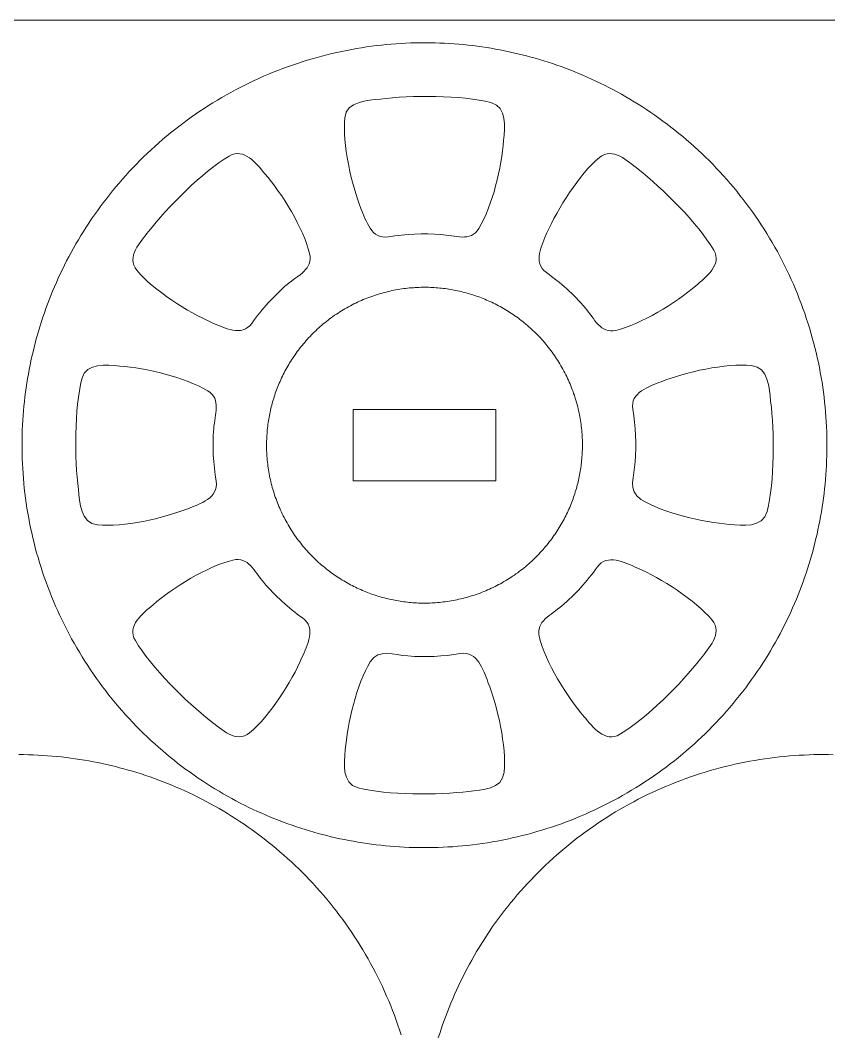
# Model space of a CAD drawing. Header units: inches. Extents: x -487 to 78, y 105 to 340.
# Drawn here: x -42.43 to -7.32, y 296.37 to 340.39 of the extents above; entities that cross this region are included whole.
import ezdxf

# ---------------------------------------------------------------- set-up
doc = ezdxf.new("R2010")
doc.units = ezdxf.units.IN
doc.header["$MEASUREMENT"] = 0
doc.layers.add('Capa 1', color=7, linetype='Continuous')
doc.layers.add('Capa 3', color=150, linetype='Continuous')

msp = doc.modelspace()

# ---------------------------------------------------------------- linework, layer by layer
at = {"layer": 'Capa 1', "color": 28, "lineweight": 9, "true_color": 0x11100b}
for points in [[(-20.634, 338.892), (-20.823, 338.938), (-21.014, 338.982), (-21.202, 339.024), (-21.396, 339.064), (-21.588, 339.102), (-21.784, 339.138), (-21.978, 339.172), (-22.175, 339.204), (-22.374, 339.234), (-22.574, 339.261), (-22.773, 339.287), (-22.975, 339.31), (-23.178, 339.331), (-23.383, 339.349), (-23.587, 339.366), (-23.792, 339.38), (-23.997, 339.391), (-24.205, 339.4), (-24.412, 339.407), (-24.623, 339.411), (-24.833, 339.413), (-25.044, 339.412), (-25.254, 339.409), (-25.464, 339.403), (-25.677, 339.395), (-25.89, 339.383), (-26.104, 339.37), (-26.317, 339.353), (-26.53, 339.334), (-26.745, 339.313), (-26.959, 339.288), (-27.174, 339.261), (-27.39, 339.231), (-27.606, 339.198), (-27.822, 339.163), (-28.035, 339.125), (-28.251, 339.083), (-28.467, 339.04), (-28.682, 338.993), (-28.898, 338.944), (-29.111, 338.891), (-29.327, 338.836), (-29.54, 338.778), (-29.756, 338.717), (-29.969, 338.654), (-30.182, 338.588), (-30.393, 338.518), (-30.606, 338.446), (-30.816, 338.371), (-31.026, 338.294), (-31.237, 338.213), (-31.444, 338.13), (-31.652, 338.044), (-31.86, 337.956), (-32.067, 337.864), (-32.272, 337.77), (-32.474, 337.673), (-32.676, 337.574), (-32.879, 337.472), (-33.081, 337.367), (-33.277, 337.259), (-33.477, 337.149), (-33.674, 337.037), (-33.868, 336.921), (-34.062, 336.804), (-34.253, 336.683), (-34.441, 336.561), (-34.63, 336.436), (-34.818, 336.308), (-35.001, 336.179), (-35.184, 336.047), (-35.367, 335.912), (-35.545, 335.776), (-35.723, 335.637), (-35.9, 335.496), (-36.072, 335.353), (-36.244, 335.208), (-36.414, 335.061), (-36.583, 334.911), (-36.747, 334.76), (-36.911, 334.607), (-37.072, 334.452), (-37.231, 334.296), (-37.386, 334.137), (-37.542, 333.977), (-37.692, 333.815), (-37.842, 333.652), (-37.99, 333.487), (-38.135, 333.32), (-38.277, 333.152), (-38.416, 332.983), (-38.556, 332.812), (-38.689, 332.64), (-38.823, 332.467), (-38.952, 332.292), (-39.08, 332.116), (-39.206, 331.939), (-39.329, 331.761), (-39.446, 331.582), (-39.564, 331.403), (-39.681, 331.222), (-39.793, 331.04), (-39.902, 330.858), (-40.009, 330.674), (-40.115, 330.49), (-40.216, 330.306), (-40.315, 330.12), (-40.413, 329.935), (-40.509, 329.748), (-40.599, 329.562), (-40.689, 329.374), (-40.777, 329.187), (-40.861, 328.999), (-40.943, 328.811), (-41.022, 328.622), (-41.099, 328.434), (-41.173, 328.245), (-41.244, 328.056), (-41.315, 327.867), (-41.38, 327.678), (-41.446, 327.489), (-41.506, 327.301), (-41.566, 327.112), (-41.623, 326.924), (-41.678, 326.735), (-41.733, 326.547), (-41.782, 326.359), (-41.831, 326.172), (-41.875, 325.984), (-41.921, 325.794), (-41.962, 325.604), (-42.003, 325.412), (-42.041, 325.218), (-42.077, 325.024), (-42.11, 324.828), (-42.143, 324.631), (-42.173, 324.433), (-42.2, 324.234), (-42.224, 324.033), (-42.249, 323.832), (-42.268, 323.629), (-42.287, 323.426), (-42.304, 323.221), (-42.317, 323.016), (-42.328, 322.809), (-42.339, 322.602), (-42.345, 322.394), (-42.35, 322.185), (-42.35, 321.975), (-42.35, 321.765), (-42.347, 321.554), (-42.342, 321.342), (-42.334, 321.13), (-42.323, 320.917), (-42.309, 320.704), (-42.293, 320.49), (-42.274, 320.276), (-42.252, 320.062), (-42.227, 319.847), (-42.2, 319.632), (-42.17, 319.417), (-42.137, 319.202), (-42.101, 318.987), (-42.063, 318.771), (-42.022, 318.556), (-41.979, 318.34), (-41.932, 318.125), (-41.883, 317.91), (-41.828, 317.695), (-41.774, 317.481), (-41.716, 317.266), (-41.656, 317.052), (-41.593, 316.839), (-41.525, 316.626), (-41.457, 316.414), (-41.386, 316.202), (-41.309, 315.991), (-41.233, 315.78), (-41.151, 315.571), (-41.069, 315.362), (-40.981, 315.154), (-40.894, 314.947), (-40.801, 314.741), (-40.708, 314.536), (-40.613, 314.332), (-40.512, 314.129), (-40.411, 313.928), (-40.304, 313.728), (-40.197, 313.528), (-40.088, 313.331), (-39.973, 313.135), (-39.859, 312.94), (-39.741, 312.747), (-39.621, 312.555), (-39.498, 312.365), (-39.375, 312.177), (-39.247, 311.99), (-39.118, 311.805), (-38.984, 311.622), (-38.851, 311.44), (-38.714, 311.261), (-38.575, 311.083), (-38.435, 310.908), (-38.291, 310.734), (-38.146, 310.562), (-37.998, 310.393), (-37.851, 310.225), (-37.698, 310.06), (-37.545, 309.897), (-37.392, 309.736), (-37.233, 309.577), (-37.075, 309.42), (-36.916, 309.266), (-36.752, 309.114), (-36.591, 308.965), (-36.425, 308.818), (-36.258, 308.673), (-36.091, 308.53), (-35.922, 308.391), (-35.75, 308.253), (-35.578, 308.118), (-35.406, 307.985), (-35.231, 307.855), (-35.053, 307.728), (-34.878, 307.602), (-34.701, 307.48), (-34.52, 307.36), (-34.34, 307.242), (-34.16, 307.127), (-33.98, 307.015), (-33.796, 306.905), (-33.613, 306.798), (-33.428, 306.693), (-33.245, 306.591), (-33.059, 306.491), (-32.873, 306.394), (-32.687, 306.299), (-32.499, 306.207), (-32.313, 306.118), (-32.125, 306.031), (-31.936, 305.947), (-31.748, 305.865), (-31.562, 305.786), (-31.371, 305.709), (-31.182, 305.635), (-30.993, 305.563), (-30.805, 305.493), (-30.616, 305.426), (-30.428, 305.362), (-30.24, 305.3), (-30.051, 305.24), (-29.863, 305.183), (-29.674, 305.128), (-29.486, 305.075), (-29.297, 305.025), (-29.111, 304.977), (-28.923, 304.931), (-28.732, 304.887), (-28.543, 304.845), (-28.349, 304.805), (-28.158, 304.767), (-27.961, 304.731), (-27.767, 304.697), (-27.571, 304.665), (-27.371, 304.635), (-27.172, 304.608), (-26.972, 304.582), (-26.77, 304.559), (-26.568, 304.538), (-26.363, 304.519), (-26.158, 304.503), (-25.953, 304.489), (-25.748, 304.478), (-25.541, 304.468), (-25.333, 304.462), (-25.123, 304.457), (-24.912, 304.456), (-24.702, 304.456), (-24.492, 304.46), (-24.281, 304.466), (-24.068, 304.474), (-23.855, 304.485), (-23.642, 304.499), (-23.429, 304.515), (-23.216, 304.534), (-23, 304.556), (-22.787, 304.581), (-22.571, 304.608), (-22.355, 304.638), (-22.139, 304.67), (-21.924, 304.706), (-21.711, 304.744), (-21.495, 304.785), (-21.279, 304.829), (-21.063, 304.876), (-20.847, 304.925), (-20.634, 304.978), (-20.418, 305.032), (-20.205, 305.091), (-19.99, 305.151), (-19.776, 305.215), (-19.563, 305.281), (-19.353, 305.35), (-19.14, 305.422), (-18.929, 305.497), (-18.719, 305.575), (-18.509, 305.655), (-18.301, 305.738), (-18.093, 305.824), (-17.886, 305.913), (-17.678, 306.005), (-17.473, 306.099), (-17.271, 306.195), (-17.069, 306.295), (-16.867, 306.397), (-16.665, 306.502), (-16.468, 306.61), (-16.269, 306.72), (-16.072, 306.832), (-15.878, 306.947), (-15.684, 307.065), (-15.493, 307.185), (-15.304, 307.308), (-15.116, 307.433), (-14.927, 307.56), (-14.744, 307.69), (-14.561, 307.822), (-14.378, 307.956), (-14.198, 308.093), (-14.02, 308.232), (-13.845, 308.373), (-13.673, 308.516), (-13.501, 308.661), (-13.332, 308.808), (-13.162, 308.957), (-12.998, 309.108), (-12.835, 309.261), (-12.673, 309.416), (-12.515, 309.573), (-12.359, 309.732), (-12.204, 309.892), (-12.053, 310.053), (-11.903, 310.217), (-11.755, 310.382), (-11.611, 310.548), (-11.469, 310.716), (-11.329, 310.886), (-11.19, 311.057), (-11.056, 311.229), (-10.922, 311.402), (-10.794, 311.577), (-10.665, 311.752), (-10.54, 311.929), (-10.417, 312.107), (-10.297, 312.286), (-10.179, 312.466), (-10.064, 312.647), (-9.952, 312.829), (-9.843, 313.011), (-9.737, 313.195), (-9.63, 313.378), (-9.529, 313.563), (-9.431, 313.748), (-9.332, 313.934), (-9.237, 314.12), (-9.146, 314.307), (-9.056, 314.494), (-8.969, 314.682), (-8.884, 314.87), (-8.802, 315.058), (-8.723, 315.246), (-8.646, 315.435), (-8.573, 315.624), (-8.502, 315.813), (-8.431, 316.002), (-8.365, 316.19), (-8.3, 316.379), (-8.239, 316.568), (-8.179, 316.757), (-8.122, 316.945), (-8.067, 317.133), (-8.013, 317.322), (-7.963, 317.509), (-7.914, 317.697), (-7.871, 317.885), (-7.824, 318.074), (-7.783, 318.265), (-7.742, 318.457), (-7.704, 318.65), (-7.668, 318.845), (-7.636, 319.041), (-7.603, 319.238), (-7.573, 319.436), (-7.546, 319.635), (-7.521, 319.836), (-7.496, 320.037), (-7.477, 320.24), (-7.458, 320.443), (-7.442, 320.648), (-7.428, 320.853), (-7.417, 321.06), (-7.406, 321.267), (-7.401, 321.475), (-7.395, 321.684), (-7.395, 321.894), (-7.395, 322.104), (-7.398, 322.315), (-7.404, 322.527), (-7.412, 322.739), (-7.423, 322.951), (-7.436, 323.165), (-7.453, 323.378), (-7.472, 323.592), (-7.494, 323.807), (-7.518, 324.021), (-7.546, 324.236), (-7.576, 324.451), (-7.608, 324.667), (-7.644, 324.882), (-7.682, 325.098), (-7.723, 325.313), (-7.767, 325.528), (-7.813, 325.744), (-7.863, 325.959), (-7.917, 326.174), (-7.972, 326.388), (-8.029, 326.603), (-8.089, 326.817), (-8.152, 327.03), (-8.22, 327.243), (-8.289, 327.455), (-8.36, 327.667), (-8.436, 327.878), (-8.513, 328.088), (-8.595, 328.298), (-8.677, 328.507), (-8.764, 328.715), (-8.851, 328.922), (-8.942, 329.128), (-9.037, 329.333), (-9.133, 329.537), (-9.234, 329.739), (-9.335, 329.941), (-9.442, 330.141), (-9.548, 330.34), (-9.657, 330.538), (-9.769, 330.734), (-9.887, 330.929), (-10.004, 331.122), (-10.124, 331.314), (-10.247, 331.504), (-10.37, 331.692), (-10.499, 331.879), (-10.627, 332.064), (-10.761, 332.247), (-10.895, 332.428), (-11.032, 332.608), (-11.171, 332.785), (-11.31, 332.961), (-11.455, 333.135), (-11.6, 333.306), (-11.747, 333.476), (-11.895, 333.644), (-12.048, 333.809), (-12.201, 333.972), (-12.354, 334.133), (-12.512, 334.292), (-12.671, 334.448), (-12.829, 334.602), (-12.993, 334.754), (-13.154, 334.904), (-13.321, 335.051), (-13.487, 335.196), (-13.654, 335.338), (-13.824, 335.478), (-13.996, 335.616), (-14.168, 335.751), (-14.34, 335.884), (-14.515, 336.014), (-14.692, 336.141), (-14.867, 336.266), (-15.045, 336.389), (-15.225, 336.509), (-15.405, 336.627), (-15.586, 336.742), (-15.766, 336.854), (-15.949, 336.964), (-16.132, 337.071), (-16.318, 337.176), (-16.501, 337.278), (-16.687, 337.378), (-16.872, 337.475), (-17.058, 337.569), (-17.247, 337.661), (-17.432, 337.751), (-17.621, 337.838), (-17.809, 337.922), (-17.995, 338.004), (-18.184, 338.083), (-18.372, 338.16), (-18.563, 338.234), (-18.752, 338.306), (-18.94, 338.375), (-19.129, 338.442), (-19.317, 338.507), (-19.506, 338.569), (-19.694, 338.629), (-19.883, 338.686), (-20.071, 338.741), (-20.26, 338.793), (-20.448, 338.844), (-20.634, 338.892)], [(-23.21, 328.588), (-23.137, 328.57), (-23.063, 328.55), (-22.989, 328.529), (-22.915, 328.508), (-22.841, 328.485), (-22.768, 328.462), (-22.694, 328.438), (-22.618, 328.412), (-22.544, 328.386), (-22.47, 328.359), (-22.396, 328.331), (-22.322, 328.301), (-22.249, 328.271), (-22.175, 328.24), (-22.101, 328.208), (-22.028, 328.175), (-21.954, 328.141), (-21.88, 328.106), (-21.806, 328.07), (-21.732, 328.032), (-21.661, 327.994), (-21.588, 327.955), (-21.517, 327.915), (-21.443, 327.874), (-21.372, 327.832), (-21.301, 327.789), (-21.227, 327.745), (-21.159, 327.7), (-21.088, 327.653), (-21.017, 327.607), (-20.946, 327.558), (-20.877, 327.509), (-20.809, 327.459), (-20.741, 327.408), (-20.672, 327.356), (-20.604, 327.303), (-20.539, 327.249), (-20.47, 327.194), (-20.405, 327.138), (-20.339, 327.081), (-20.274, 327.024), (-20.211, 326.965), (-20.148, 326.906), (-20.085, 326.845), (-20.022, 326.783), (-19.959, 326.721), (-19.899, 326.658), (-19.839, 326.594), (-19.779, 326.529), (-19.722, 326.464), (-19.664, 326.397), (-19.607, 326.329), (-19.552, 326.261), (-19.495, 326.193), (-19.44, 326.123), (-19.388, 326.052), (-19.334, 325.981), (-19.282, 325.909), (-19.233, 325.837), (-19.184, 325.763), (-19.134, 325.69), (-19.085, 325.615), (-19.039, 325.54), (-18.992, 325.464), (-18.946, 325.387), (-18.902, 325.31), (-18.858, 325.233), (-18.818, 325.155), (-18.776, 325.076), (-18.735, 324.997), (-18.697, 324.918), (-18.659, 324.838), (-18.621, 324.757), (-18.585, 324.676), (-18.55, 324.595), (-18.517, 324.514), (-18.484, 324.431), (-18.454, 324.349), (-18.421, 324.267), (-18.394, 324.184), (-18.364, 324.101), (-18.337, 324.017), (-18.312, 323.934), (-18.287, 323.85), (-18.263, 323.766), (-18.241, 323.682), (-18.219, 323.598), (-18.197, 323.514), (-18.178, 323.429), (-18.162, 323.345), (-18.143, 323.26), (-18.126, 323.176), (-18.113, 323.091), (-18.099, 323.007), (-18.085, 322.922), (-18.074, 322.838), (-18.063, 322.753), (-18.053, 322.669), (-18.044, 322.585), (-18.036, 322.501), (-18.031, 322.417), (-18.025, 322.333), (-18.022, 322.25), (-18.017, 322.167), (-18.014, 322.084), (-18.014, 322.001), (-18.014, 321.918), (-18.014, 321.836), (-18.017, 321.754), (-18.02, 321.673), (-18.022, 321.591), (-18.028, 321.51), (-18.033, 321.429), (-18.039, 321.349), (-18.047, 321.269), (-18.055, 321.19), (-18.063, 321.111), (-18.074, 321.032), (-18.085, 320.954), (-18.096, 320.876), (-18.11, 320.799), (-18.121, 320.722), (-18.137, 320.646), (-18.151, 320.57), (-18.167, 320.494), (-18.184, 320.42), (-18.2, 320.345), (-18.219, 320.272), (-18.238, 320.198), (-18.257, 320.124), (-18.276, 320.051), (-18.298, 319.977), (-18.323, 319.903), (-18.345, 319.829), (-18.369, 319.755), (-18.394, 319.68), (-18.421, 319.606), (-18.449, 319.532), (-18.476, 319.458), (-18.506, 319.384), (-18.536, 319.31), (-18.566, 319.236), (-18.599, 319.162), (-18.632, 319.088), (-18.667, 319.015), (-18.7, 318.941), (-18.738, 318.868), (-18.774, 318.795), (-18.812, 318.722), (-18.853, 318.649), (-18.891, 318.577), (-18.932, 318.505), (-18.976, 318.433), (-19.017, 318.361), (-19.063, 318.29), (-19.107, 318.219), (-19.153, 318.148), (-19.2, 318.078), (-19.249, 318.009), (-19.298, 317.939), (-19.347, 317.87), (-19.399, 317.802), (-19.451, 317.733), (-19.503, 317.666), (-19.558, 317.599), (-19.612, 317.532), (-19.67, 317.466), (-19.724, 317.401), (-19.785, 317.336), (-19.842, 317.272), (-19.902, 317.209), (-19.962, 317.146), (-20.022, 317.084), (-20.085, 317.022), (-20.148, 316.961), (-20.213, 316.901), (-20.279, 316.842), (-20.345, 316.784), (-20.41, 316.726), (-20.478, 316.669), (-20.547, 316.613), (-20.615, 316.557), (-20.683, 316.503), (-20.754, 316.449), (-20.825, 316.397), (-20.899, 316.345), (-20.97, 316.294), (-21.044, 316.244), (-21.118, 316.195), (-21.191, 316.147), (-21.268, 316.099), (-21.345, 316.054), (-21.421, 316.008), (-21.497, 315.964), (-21.574, 315.921), (-21.653, 315.879), (-21.73, 315.837), (-21.809, 315.797), (-21.891, 315.758), (-21.97, 315.72), (-22.049, 315.683), (-22.131, 315.648), (-22.213, 315.613), (-22.292, 315.579), (-22.374, 315.546), (-22.459, 315.515), (-22.541, 315.484), (-22.623, 315.455), (-22.705, 315.427), (-22.79, 315.4), (-22.874, 315.374), (-22.956, 315.348), (-23.041, 315.325), (-23.126, 315.302), (-23.21, 315.28), (-23.292, 315.26), (-23.377, 315.241), (-23.462, 315.222), (-23.546, 315.205), (-23.631, 315.189), (-23.716, 315.174), (-23.8, 315.16), (-23.885, 315.147), (-23.97, 315.135), (-24.055, 315.125), (-24.139, 315.115), (-24.221, 315.107), (-24.306, 315.099), (-24.39, 315.093), (-24.472, 315.087), (-24.557, 315.083), (-24.639, 315.08), (-24.724, 315.077), (-24.806, 315.076), (-24.888, 315.076), (-24.97, 315.076), (-25.052, 315.078), (-25.134, 315.081), (-25.216, 315.084), (-25.298, 315.089), (-25.377, 315.094), (-25.459, 315.101), (-25.538, 315.108), (-25.617, 315.116), (-25.696, 315.125), (-25.776, 315.135), (-25.852, 315.146), (-25.931, 315.158), (-26.008, 315.17), (-26.084, 315.184), (-26.161, 315.198), (-26.237, 315.213), (-26.314, 315.229), (-26.388, 315.245), (-26.461, 315.262), (-26.535, 315.28), (-26.609, 315.299), (-26.683, 315.319), (-26.756, 315.339), (-26.83, 315.361), (-26.904, 315.383), (-26.978, 315.407), (-27.051, 315.431), (-27.128, 315.457), (-27.202, 315.483), (-27.276, 315.51), (-27.349, 315.538), (-27.423, 315.567), (-27.497, 315.598), (-27.571, 315.629), (-27.644, 315.661), (-27.718, 315.694), (-27.792, 315.728), (-27.866, 315.763), (-27.939, 315.799), (-28.013, 315.836), (-28.084, 315.874), (-28.158, 315.913), (-28.229, 315.954), (-28.303, 315.995), (-28.374, 316.037), (-28.445, 316.08), (-28.516, 316.124), (-28.587, 316.169), (-28.658, 316.215), (-28.729, 316.262), (-28.8, 316.31), (-28.868, 316.36), (-28.937, 316.41), (-29.005, 316.461), (-29.073, 316.513), (-29.141, 316.566), (-29.207, 316.62), (-29.275, 316.675), (-29.341, 316.731), (-29.406, 316.787), (-29.472, 316.845), (-29.535, 316.904), (-29.598, 316.963), (-29.66, 317.024), (-29.723, 317.085), (-29.786, 317.148), (-29.846, 317.211), (-29.906, 317.275), (-29.964, 317.34), (-30.024, 317.405), (-30.081, 317.472), (-30.138, 317.539), (-30.193, 317.608), (-30.25, 317.676), (-30.305, 317.746), (-30.357, 317.816), (-30.412, 317.888), (-30.464, 317.96), (-30.513, 318.032), (-30.562, 318.106), (-30.611, 318.179), (-30.66, 318.254), (-30.707, 318.329), (-30.753, 318.405), (-30.8, 318.481), (-30.843, 318.558), (-30.887, 318.636), (-30.928, 318.714), (-30.969, 318.793), (-31.01, 318.872), (-31.048, 318.951), (-31.086, 319.031), (-31.125, 319.112), (-31.16, 319.193), (-31.193, 319.274), (-31.229, 319.355), (-31.261, 319.437), (-31.291, 319.52), (-31.321, 319.602), (-31.352, 319.685), (-31.382, 319.768), (-31.406, 319.852), (-31.433, 319.935), (-31.458, 320.019), (-31.482, 320.103), (-31.504, 320.187), (-31.526, 320.271), (-31.548, 320.355), (-31.567, 320.44), (-31.584, 320.524), (-31.603, 320.609), (-31.619, 320.693), (-31.633, 320.778), (-31.647, 320.862), (-31.66, 320.947), (-31.671, 321.031), (-31.682, 321.116), (-31.693, 321.2), (-31.701, 321.284), (-31.709, 321.368), (-31.715, 321.452), (-31.72, 321.535), (-31.723, 321.619), (-31.728, 321.702), (-31.728, 321.785), (-31.731, 321.868), (-31.731, 321.95), (-31.731, 322.033), (-31.728, 322.115), (-31.726, 322.196), (-31.723, 322.278), (-31.718, 322.359), (-31.712, 322.439), (-31.707, 322.519), (-31.698, 322.599), (-31.69, 322.679), (-31.682, 322.758), (-31.671, 322.837), (-31.66, 322.915), (-31.649, 322.993), (-31.636, 323.07), (-31.625, 323.147), (-31.608, 323.223), (-31.595, 323.299), (-31.578, 323.374), (-31.562, 323.449), (-31.545, 323.523), (-31.526, 323.597), (-31.507, 323.671), (-31.488, 323.744), (-31.469, 323.818), (-31.447, 323.892), (-31.422, 323.966), (-31.401, 324.04), (-31.376, 324.114), (-31.352, 324.188), (-31.324, 324.262), (-31.297, 324.336), (-31.269, 324.411), (-31.239, 324.485), (-31.209, 324.559), (-31.179, 324.633), (-31.147, 324.706), (-31.114, 324.78), (-31.078, 324.854), (-31.043, 324.927), (-31.007, 325.001), (-30.972, 325.073), (-30.933, 325.146), (-30.892, 325.219), (-30.854, 325.292), (-30.813, 325.364), (-30.77, 325.436), (-30.729, 325.507), (-30.682, 325.579), (-30.638, 325.65), (-30.592, 325.72), (-30.546, 325.79), (-30.496, 325.86), (-30.447, 325.93), (-30.398, 325.999), (-30.346, 326.067), (-30.294, 326.135), (-30.242, 326.203), (-30.188, 326.27), (-30.133, 326.336), (-30.076, 326.402), (-30.021, 326.468), (-29.961, 326.532), (-29.904, 326.597), (-29.843, 326.66), (-29.783, 326.723), (-29.72, 326.785), (-29.66, 326.847), (-29.598, 326.907), (-29.532, 326.967), (-29.466, 327.027), (-29.401, 327.085), (-29.335, 327.143), (-29.267, 327.2), (-29.199, 327.256), (-29.13, 327.311), (-29.062, 327.366), (-28.991, 327.419), (-28.92, 327.472), (-28.846, 327.524), (-28.775, 327.575), (-28.701, 327.625), (-28.628, 327.674), (-28.554, 327.722), (-28.478, 327.769), (-28.401, 327.815), (-28.325, 327.861), (-28.248, 327.905), (-28.172, 327.948), (-28.092, 327.99), (-28.016, 328.031), (-27.937, 328.071), (-27.855, 328.11), (-27.775, 328.148), (-27.696, 328.185), (-27.614, 328.221), (-27.532, 328.256), (-27.453, 328.29), (-27.371, 328.322), (-27.286, 328.354), (-27.204, 328.384), (-27.123, 328.414), (-27.038, 328.442), (-26.956, 328.469), (-26.871, 328.495), (-26.789, 328.52), (-26.704, 328.544), (-26.62, 328.567), (-26.535, 328.588), (-26.453, 328.609), (-26.368, 328.628), (-26.284, 328.647), (-26.199, 328.664), (-26.114, 328.68), (-26.03, 328.695), (-25.945, 328.709), (-25.86, 328.722), (-25.776, 328.733), (-25.691, 328.744), (-25.606, 328.754), (-25.524, 328.762), (-25.44, 328.77), (-25.355, 328.776), (-25.273, 328.782), (-25.188, 328.786), (-25.106, 328.789), (-25.022, 328.792), (-24.94, 328.793), (-24.858, 328.793), (-24.776, 328.792), (-24.694, 328.791), (-24.612, 328.788), (-24.53, 328.785), (-24.448, 328.78), (-24.369, 328.775), (-24.287, 328.768), (-24.207, 328.761), (-24.128, 328.753), (-24.049, 328.744), (-23.97, 328.733), (-23.893, 328.723), (-23.814, 328.711), (-23.738, 328.698), (-23.661, 328.685), (-23.585, 328.671), (-23.508, 328.656), (-23.432, 328.64), (-23.358, 328.624), (-23.284, 328.606), (-23.21, 328.588)], [(-21.776, 320.386), (-27.969, 320.386), (-27.969, 323.483), (-21.776, 323.483), (-21.776, 320.386)], [(-38.299, 307.978), (-38.487, 308.023), (-38.676, 308.067), (-38.867, 308.109), (-39.061, 308.149), (-39.252, 308.188), (-39.449, 308.224), (-39.643, 308.257), (-39.84, 308.289), (-40.039, 308.319), (-40.238, 308.347), (-40.438, 308.372), (-40.64, 308.395), (-40.842, 308.416), (-41.047, 308.435), (-41.249, 308.451), (-41.457, 308.465), (-41.662, 308.477), (-41.869, 308.486), (-42.077, 308.493), (-42.287, 308.497), (-42.495, 308.499)], [(-7.119, 308.493), (-7.33, 308.497), (-7.537, 308.499), (-7.748, 308.498), (-7.961, 308.495), (-8.171, 308.489), (-8.384, 308.48), (-8.597, 308.469), (-8.81, 308.455), (-9.023, 308.439), (-9.237, 308.42), (-9.452, 308.398), (-9.666, 308.374), (-9.881, 308.347), (-10.097, 308.317), (-10.313, 308.284), (-10.526, 308.248), (-10.742, 308.21), (-10.958, 308.169), (-11.173, 308.125), (-11.389, 308.079), (-11.602, 308.029), (-11.818, 307.977), (-12.034, 307.922), (-12.247, 307.864), (-12.46, 307.803), (-12.676, 307.74), (-12.887, 307.673), (-13.1, 307.604), (-13.313, 307.532), (-13.523, 307.457), (-13.733, 307.379), (-13.944, 307.299), (-14.151, 307.216), (-14.359, 307.13), (-14.567, 307.041), (-14.774, 306.95), (-14.979, 306.856), (-15.181, 306.759), (-15.383, 306.659), (-15.586, 306.557), (-15.785, 306.452), (-15.984, 306.345), (-16.184, 306.235), (-16.378, 306.122), (-16.575, 306.007), (-16.766, 305.889), (-16.96, 305.769), (-17.148, 305.647), (-17.337, 305.522), (-17.525, 305.394), (-17.708, 305.264), (-17.891, 305.132), (-18.074, 304.998), (-18.252, 304.861), (-18.429, 304.722), (-18.607, 304.582), (-18.779, 304.439), (-18.951, 304.293), (-19.121, 304.146), (-19.287, 303.997), (-19.454, 303.846), (-19.618, 303.693), (-19.779, 303.538), (-19.937, 303.381), (-20.093, 303.223), (-20.246, 303.063), (-20.399, 302.901), (-20.55, 302.737), (-20.697, 302.572), (-20.842, 302.406), (-20.984, 302.238), (-21.123, 302.068), (-21.26, 301.898), (-21.396, 301.726), (-21.528, 301.552), (-21.659, 301.378), (-21.787, 301.202), (-21.913, 301.025), (-22.033, 300.847), (-22.153, 300.668), (-22.271, 300.488), (-22.385, 300.307), (-22.5, 300.126), (-22.609, 299.943), (-22.716, 299.76), (-22.82, 299.576), (-22.924, 299.391), (-23.022, 299.206), (-23.12, 299.02), (-23.213, 298.834), (-23.306, 298.647), (-23.396, 298.46), (-23.484, 298.272), (-23.568, 298.084), (-23.647, 297.896), (-23.729, 297.708), (-23.806, 297.519), (-23.88, 297.33), (-23.951, 297.142), (-24.022, 296.953), (-24.087, 296.764), (-24.153, 296.575), (-24.213, 296.386), (-24.273, 296.198)], [(-25.885, 296.328), (-25.953, 296.541), (-26.024, 296.753), (-26.101, 296.964), (-26.177, 297.174), (-26.256, 297.384), (-26.341, 297.593), (-26.426, 297.801), (-26.516, 298.008), (-26.606, 298.214), (-26.702, 298.419), (-26.797, 298.622), (-26.898, 298.825), (-27, 299.027), (-27.103, 299.227), (-27.213, 299.426), (-27.322, 299.624), (-27.434, 299.82), (-27.551, 300.014), (-27.669, 300.208), (-27.789, 300.399), (-27.909, 300.589), (-28.035, 300.778), (-28.163, 300.964), (-28.292, 301.149), (-28.426, 301.333), (-28.559, 301.514), (-28.696, 301.694), (-28.835, 301.871), (-28.975, 302.047), (-29.12, 302.221), (-29.264, 302.392), (-29.412, 302.562), (-29.559, 302.729), (-29.712, 302.894), (-29.865, 303.058), (-30.018, 303.218), (-30.177, 303.377), (-30.335, 303.534), (-30.494, 303.688), (-30.655, 303.84), (-30.819, 303.989), (-30.985, 304.137), (-31.152, 304.281), (-31.319, 304.424), (-31.488, 304.564), (-31.66, 304.701), (-31.832, 304.837), (-32.004, 304.969), (-32.179, 305.099), (-32.354, 305.227), (-32.532, 305.352), (-32.709, 305.475), (-32.89, 305.595), (-33.07, 305.712), (-33.25, 305.827), (-33.43, 305.94), (-33.613, 306.049), (-33.796, 306.157), (-33.982, 306.262), (-34.165, 306.364), (-34.351, 306.464), (-34.537, 306.56), (-34.723, 306.655), (-34.911, 306.747), (-35.097, 306.836), (-35.285, 306.923), (-35.471, 307.008), (-35.66, 307.089), (-35.848, 307.169), (-36.037, 307.245), (-36.225, 307.32), (-36.416, 307.392), (-36.605, 307.461), (-36.793, 307.528), (-36.982, 307.593), (-37.17, 307.655), (-37.359, 307.714), (-37.547, 307.771), (-37.736, 307.826), (-37.924, 307.879), (-38.113, 307.929), (-38.299, 307.978)]]:
    msp.add_lwpolyline(points, dxfattribs=at)
for points, knots in [([(-26.437, 330.982), (-27.169, 330.855), (-27.423, 331.695), (-27.631, 332.219), (-28.043, 333.253), (-28.448, 335.041), (-28.333, 336.145), (-28.254, 336.894), (-27.349, 336.897), (-26.789, 336.968), (-25.475, 337.136), (-23.262, 337.144), (-21.986, 336.811), (-21.254, 336.619), (-21.394, 335.737), (-21.435, 335.171), (-21.519, 334.015), (-21.915, 332.34), (-22.514, 331.344), (-22.872, 330.75), (-23.546, 331.041), (-24.156, 331.088), (-24.918, 331.148), (-25.683, 331.108), (-26.437, 330.982)], [0, 0, 0, 0, 1, 1, 1, 2, 2, 2, 3, 3, 3, 4, 4, 4, 5, 5, 5, 6, 6, 6, 7, 7, 7, 8, 8, 8, 8]), ([(-32.376, 327.227), (-32.808, 326.62), (-33.573, 327.031), (-34.094, 327.256), (-35.132, 327.702), (-36.646, 328.66), (-37.362, 329.531), (-37.842, 330.118), (-37.206, 330.759), (-36.859, 331.209), (-36.053, 332.25), (-34.477, 333.839), (-33.351, 334.494), (-32.698, 334.875), (-32.174, 334.156), (-31.802, 333.725), (-31.054, 332.859), (-30.13, 331.368), (-29.86, 330.255), (-29.693, 329.58), (-30.368, 329.316), (-30.838, 328.915), (-31.42, 328.418), (-31.931, 327.849), (-32.376, 327.227)], [0, 0, 0, 0, 1, 1, 1, 2, 2, 2, 3, 3, 3, 4, 4, 4, 5, 5, 5, 6, 6, 6, 7, 7, 7, 8, 8, 8, 8]), ([(-19.58, 329.438), (-20.189, 329.869), (-19.776, 330.635), (-19.552, 331.157), (-19.104, 332.193), (-18.148, 333.708), (-17.277, 334.424), (-16.689, 334.905), (-16.047, 334.269), (-15.599, 333.921), (-14.545, 333.107), (-12.982, 331.555), (-12.313, 330.412), (-11.93, 329.76), (-12.652, 329.234), (-13.083, 328.863), (-13.933, 328.128), (-15.501, 327.165), (-16.558, 326.919), (-17.23, 326.763), (-17.49, 327.428), (-17.891, 327.899), (-18.389, 328.481), (-18.959, 328.994), (-19.58, 329.438)], [0, 0, 0, 0, 1, 1, 1, 2, 2, 2, 3, 3, 3, 4, 4, 4, 5, 5, 5, 6, 6, 6, 7, 7, 7, 8, 8, 8, 8]), ([(-33.919, 320.371), (-33.799, 319.636), (-34.627, 319.387), (-35.157, 319.176), (-36.201, 318.76), (-37.96, 318.364), (-39.075, 318.475), (-39.831, 318.549), (-39.834, 319.452), (-39.905, 320.017), (-40.074, 321.331), (-40.083, 323.546), (-39.749, 324.821), (-39.558, 325.553), (-38.676, 325.414), (-38.11, 325.372), (-36.96, 325.288), (-35.272, 324.89), (-34.283, 324.292), (-33.687, 323.933), (-33.98, 323.265), (-34.026, 322.653), (-34.086, 321.89), (-34.048, 321.125), (-33.919, 320.371)], [0, 0, 0, 0, 1, 1, 1, 2, 2, 2, 3, 3, 3, 4, 4, 4, 5, 5, 5, 6, 6, 6, 7, 7, 7, 8, 8, 8, 8]), ([(-15.826, 323.498), (-15.954, 324.231), (-15.11, 324.485), (-14.588, 324.693), (-13.545, 325.108), (-11.786, 325.505), (-10.671, 325.394), (-9.914, 325.319), (-9.911, 324.418), (-9.838, 323.852), (-9.668, 322.518), (-9.66, 320.355), (-9.993, 319.056), (-10.185, 318.317), (-11.064, 318.454), (-11.635, 318.496), (-12.742, 318.578), (-14.534, 318.999), (-15.471, 319.58), (-16.055, 319.944), (-15.766, 320.601), (-15.719, 321.216), (-15.659, 321.979), (-15.698, 322.744), (-15.826, 323.498), (-15.826, 323.498), (-15.826, 323.498), (-15.826, 323.498)], [0, 0, 0, 0, 1, 1, 1, 2, 2, 2, 3, 3, 3, 4, 4, 4, 5, 5, 5, 6, 6, 6, 7, 7, 7, 8, 8, 8, 9, 9, 9, 9]), ([(-30.166, 314.431), (-29.559, 313.996), (-29.966, 313.239), (-30.193, 312.711), (-30.647, 311.661), (-31.586, 310.175), (-32.469, 309.445), (-33.053, 308.962), (-33.701, 309.602), (-34.146, 309.948), (-35.228, 310.783), (-36.73, 312.278), (-37.43, 313.45), (-37.818, 314.104), (-37.097, 314.632), (-36.662, 315.006), (-35.804, 315.748), (-34.299, 316.679), (-33.193, 316.948), (-32.518, 317.112), (-32.256, 316.439), (-31.854, 315.969), (-31.357, 315.388), (-30.786, 314.875), (-30.166, 314.431), (-30.166, 314.431), (-30.166, 314.431), (-30.166, 314.431)], [0, 0, 0, 0, 1, 1, 1, 2, 2, 2, 3, 3, 3, 4, 4, 4, 5, 5, 5, 6, 6, 6, 7, 7, 7, 8, 8, 8, 9, 9, 9, 9]), ([(-17.37, 316.642), (-16.935, 317.247), (-16.176, 316.839), (-15.648, 316.613), (-14.599, 316.161), (-13.113, 315.22), (-12.384, 314.338), (-11.9, 313.753), (-12.539, 313.107), (-12.887, 312.66), (-13.722, 311.58), (-15.217, 310.076), (-16.389, 309.378), (-17.042, 308.989), (-17.572, 309.711), (-17.943, 310.144), (-18.678, 310.995), (-19.629, 312.526), (-19.888, 313.621), (-20.047, 314.29), (-19.372, 314.556), (-18.908, 314.954), (-18.326, 315.451), (-17.812, 316.02), (-17.37, 316.642)], [0, 0, 0, 0, 1, 1, 1, 2, 2, 2, 3, 3, 3, 4, 4, 4, 5, 5, 5, 6, 6, 6, 7, 7, 7, 8, 8, 8, 8]), ([(-23.309, 312.886), (-22.574, 313.006), (-22.325, 312.182), (-22.115, 311.65), (-21.7, 310.608), (-21.303, 308.846), (-21.413, 307.731), (-21.489, 306.976), (-22.391, 306.973), (-22.956, 306.901), (-24.27, 306.733), (-26.483, 306.724), (-27.759, 307.058), (-28.491, 307.249), (-28.352, 308.132), (-28.311, 308.698), (-28.229, 309.814), (-27.814, 311.58), (-27.226, 312.531), (-26.866, 313.117), (-26.205, 312.829), (-25.59, 312.781), (-24.828, 312.721), (-24.063, 312.761), (-23.309, 312.886)], [0, 0, 0, 0, 1, 1, 1, 2, 2, 2, 3, 3, 3, 4, 4, 4, 5, 5, 5, 6, 6, 6, 7, 7, 7, 8, 8, 8, 8])]:
    msp.add_open_spline(points, degree=3, knots=knots, dxfattribs=at)
at = {"layer": 'Capa 3', "lineweight": 0}
msp.add_lwpolyline([(-391.165, 340.389), (78.122, 340.389), (78.122, 104.667), (-391.188, 104.712), (-391.165, 340.389)], dxfattribs=at)

doc.saveas('drawing.dxf')
